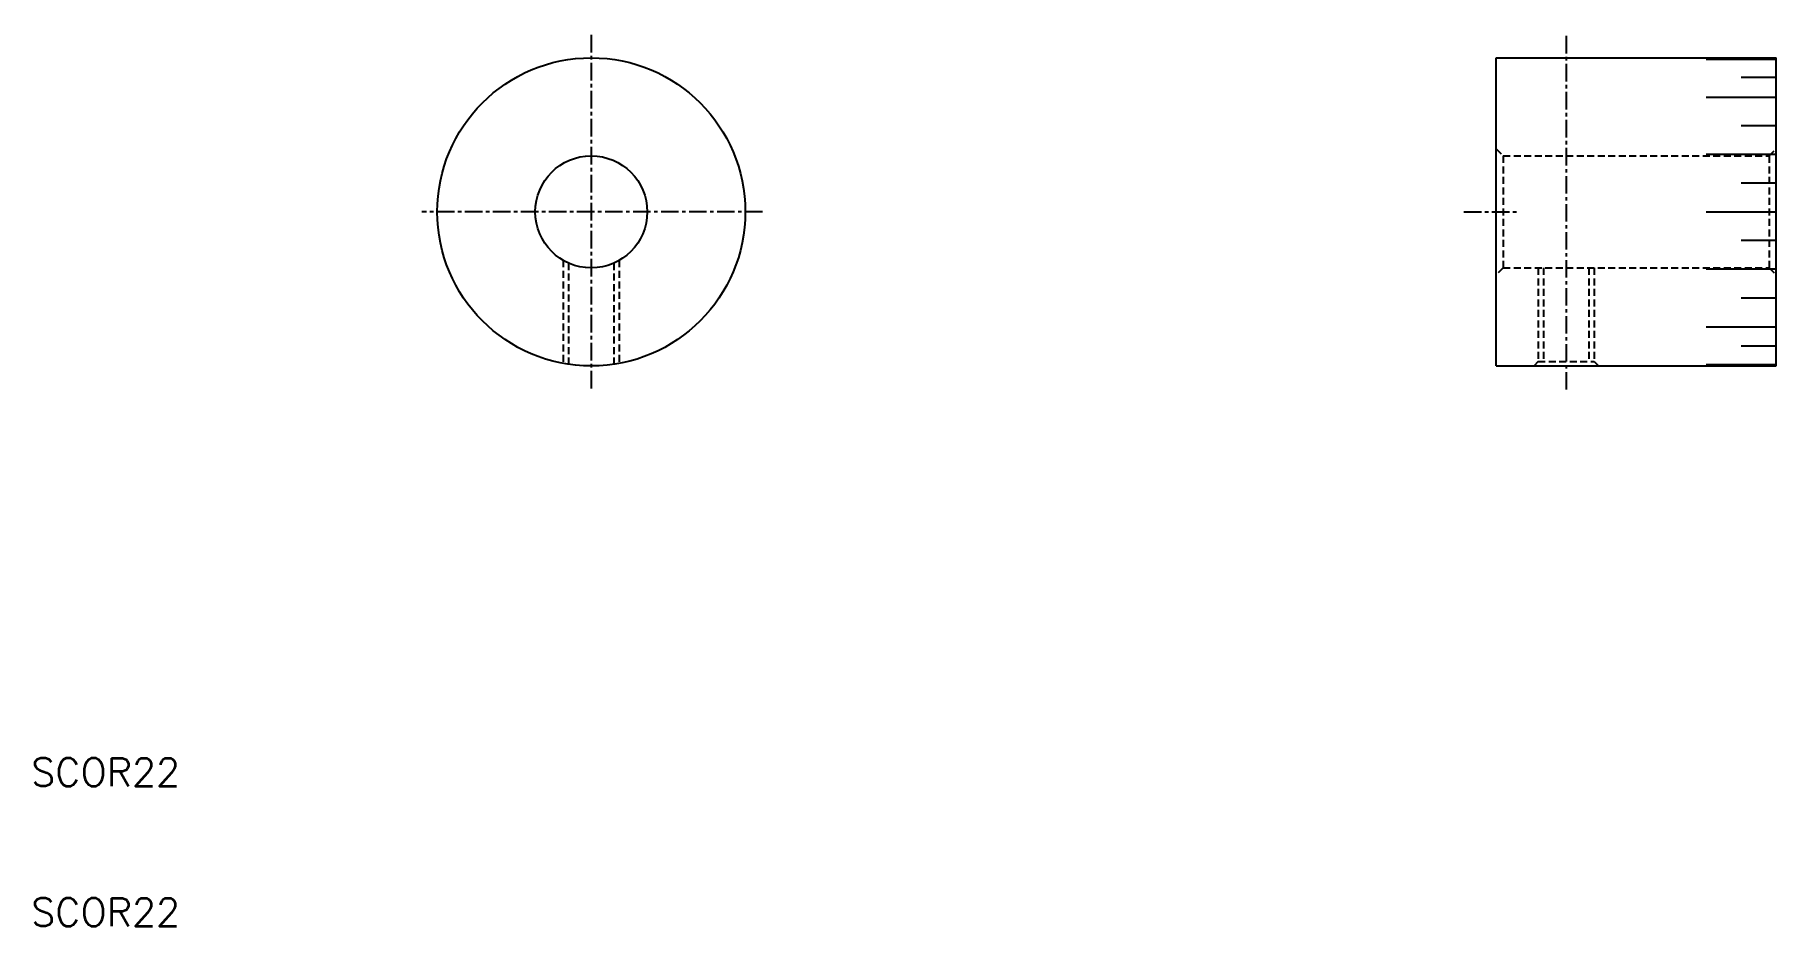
# Model space of a CAD drawing. Extents: x 10 to 135, y 10 to 74.
import ezdxf

# ---------------------------------------------------------------- set-up
doc = ezdxf.new("R2010")
doc.units = 0
doc.linetypes.add('CENTER', pattern=[2, 1.25, -0.25, 0.25, -0.25])
doc.linetypes.add('DASHED', pattern=[0.75, 0.5, -0.25])
doc.layers.get('0').update_dxf_attribs({"linetype": 'CONTINUOUS'})
doc.layers.add('CENTER', color=1, linetype='CENTER')
doc.styles.get("Standard").update_dxf_attribs({"font": 'txt.shx'})

msp = doc.modelspace()

# ---------------------------------------------------------------- linework, layer by layer
at = {"color": 7, "linetype": 'CONTINUOUS'}
for p, q in [((114.63, 72), (134.63, 72)), ((114.63, 50), (114.63, 72)), ((129.63, 71.9), (134.63, 71.9)), ((134.63, 50), (134.63, 72)), ((134.63, 70.6), (132.13, 70.6)), ((129.63, 69.2), (134.63, 69.2)), ((134.63, 67.15), (132.13, 67.15)), ((134.63, 65.1), (129.63, 65.1)), ((134.63, 63.05), (132.13, 63.05)), ((129.63, 61), (134.63, 61)), ((129.63, 61), (134.63, 61)), ((134.63, 58.95), (132.13, 58.95)), ((134.63, 56.9), (129.63, 56.9)), ((134.63, 54.85), (132.13, 54.85)), ((129.63, 52.8), (134.63, 52.8)), ((134.63, 51.4), (132.13, 51.4)), ((114.63, 50), (125.21, 50)), ((125.21, 50), (134.63, 50)), ((129.63, 50.1), (134.63, 50.1))]:
    msp.add_line(p, q, dxfattribs=at)
at = {"color": 3, "linetype": 'DASHED'}
for p, q in [((114.63, 65.5), (115.13, 65)), ((115.13, 65), (134.13, 65)), ((115.13, 65), (115.13, 57)), ((134.13, 65), (134.63, 65.5)), ((134.13, 65), (134.13, 57)), ((48, 57.54), (48, 50.18)), ((48.38, 57.34), (48.38, 50.12)), ((51.62, 57.34), (51.62, 50.12)), ((52, 57.54), (52, 50.18)), ((115.13, 57), (114.63, 56.5)), ((115.13, 57), (134.13, 57)), ((117.63, 57), (117.63, 50.31)), ((118.01, 57), (118.01, 50.31)), ((121.25, 57), (121.25, 50.31)), ((121.63, 57), (121.63, 50.31)), ((134.13, 57), (134.63, 56.5)), ((117.63, 50.31), (117.31, 49.99)), ((117.63, 50.31), (121.63, 50.31)), ((121.63, 50.31), (121.95, 49.99))]:
    msp.add_line(p, q, dxfattribs=at)
at = {"color": 7, "linetype": 'CONTINUOUS'}
for radius in [11, 4]:
    msp.add_circle((50, 61), radius, dxfattribs=at)
at = {"layer": 'CENTER', "color": 1, "linetype": 'CENTER'}
for p, q in [((50, 73.64), (50, 48.29)), ((119.63, 73.56), (119.63, 48.29)), ((62.23, 61), (37.9, 61)), ((112.32, 61), (116.26, 61))]:
    msp.add_line(p, q, dxfattribs=at)

# ---------------------------------------------------------------- texts
at = {"color": 7, "linetype": 'CONTINUOUS'}
for p in [(10, 20), (10, 10)]:
    msp.add_text('SCOR22', height=2, dxfattribs=at).set_placement(p)

doc.saveas('drawing.dxf')
